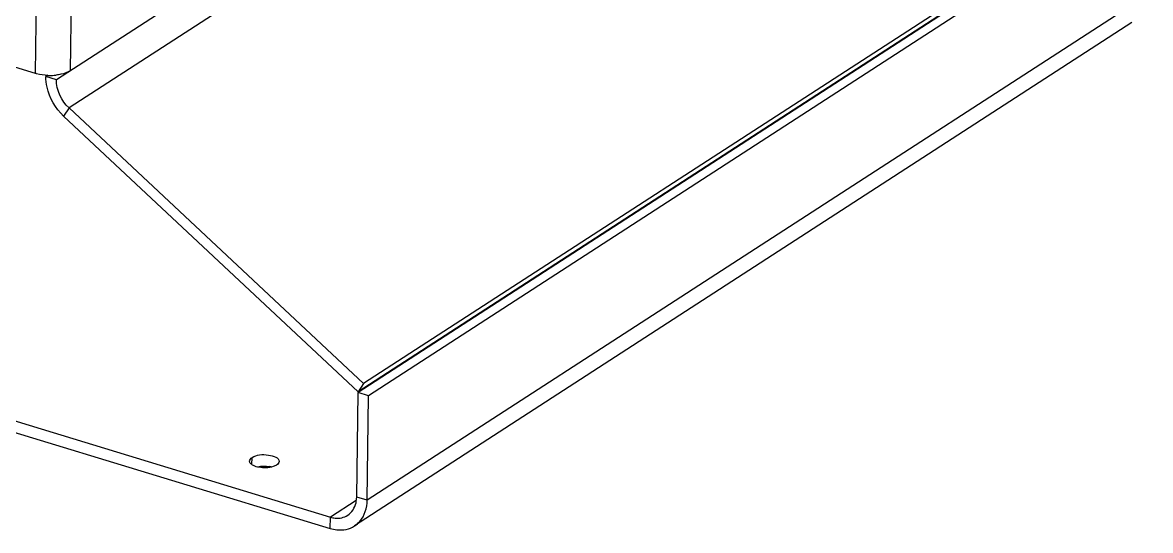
# Model space of a CAD drawing. Header units: millimetres. Extents: x -177 to 18421, y -5017 to 3255.
# Drawn here: x 4813.37 to 4846.86, y 1924.1 to 1939.18 of the extents above; entities that cross this region are included whole.
import ezdxf

# ---------------------------------------------------------------- set-up
doc = ezdxf.new("R2010")
doc.units = ezdxf.units.MM
doc.header["$LTSCALE"] = 46.255
doc.layers.get('0').update_dxf_attribs({"linetype": 'CONTINUOUS'})
doc.layers.add('02___PRT_ALL_AXES', color=7, linetype='CONTINUOUS')

msp = doc.modelspace()

# ---------------------------------------------------------------- linework, layer by layer
at = {"color": 3, "linetype": 'Continuous'}
for p, q in [((4814.793, 1937.754), (4815.376, 1983.267)), ((4813.753, 1937.674), (4814.336, 1983.187)), ((4729.092, 1952.637), (4822.507, 1924.162)), ((4833.174, 1949.658), (4814.376, 1937.484)), ((4833.725, 1948.936), (4814.751, 1936.647)), ((4846.856, 1943.14), (4823.642, 1928.105)), ((4842.464, 1940.755), (4823.491, 1928.467)), ((4846.816, 1940.034), (4823.603, 1925)), ((4846.303, 1939.183), (4823.229, 1924.238)), ((4813.753, 1937.674), (4811.675, 1938.307)), ((4823.491, 1928.467), (4814.751, 1936.647)), ((4823.603, 1925), (4823.642, 1928.105))]:
    msp.add_line(p, q, dxfattribs=at)
at = {"color": 7, "linetype": 'Continuous'}
for p, q in [((4729.096, 1952.974), (4822.512, 1924.499)), ((4842.397, 1940.549), (4823.331, 1928.2)), ((4842.305, 1940.511), (4823.331, 1928.223)), ((4814.124, 1937.617), (4814.065, 1937.579)), ((4814.376, 1937.484), (4814.065, 1937.579)), ((4814.751, 1936.647), (4814.592, 1936.403)), ((4823.331, 1928.223), (4814.592, 1936.403)), ((4823.491, 1928.467), (4823.331, 1928.223)), ((4823.291, 1925.095), (4823.331, 1928.2)), ((4823.642, 1928.105), (4823.331, 1928.2)), ((4823.603, 1925), (4823.291, 1925.095)), ((4823.274, 1924.993), (4822.512, 1924.499)), ((4822.507, 1924.162), (4822.512, 1924.499))]:
    msp.add_line(p, q, dxfattribs=at)
at = {"color": 3, "linetype": 'Continuous'}
msp.add_lwpolyline([(4813.789, 1937.663), (4813.771, 1937.668), (4813.753, 1937.674)], dxfattribs=at)
for centre, radius, start, end in [((4814.188, 1939.286), 1.672, 267.789, 268.567), ((4814.189, 1939.263), 1.65, 268.5277, 276.2799)]:
    msp.add_arc(centre, radius, start, end, dxfattribs=at)
for points in [[(4814.793, 1937.754), (4814.709, 1937.699), (4814.611, 1937.668), (4814.513, 1937.646)], [(4814.124, 1937.615), (4814.011, 1937.619), (4813.898, 1937.634), (4813.789, 1937.663)], [(4814.513, 1937.646), (4814.465, 1937.636), (4814.417, 1937.629), (4814.369, 1937.623)], [(4814.751, 1936.647), (4814.528, 1936.856), (4814.372, 1937.178), (4814.376, 1937.484)]]:
    msp.add_open_spline(points, degree=3, dxfattribs=at)
at = {"color": 7, "linetype": 'Continuous'}
for points, knots in [([(4814.592, 1936.403), (4814.35, 1936.629), (4814.112, 1937.038), (4814.063, 1937.474), (4814.065, 1937.579)], [0, 0, 0, 0, 0.759407, 1, 1, 1, 1]), ([(4823.025, 1924.553), (4823.15, 1924.634), (4823.27, 1924.834), (4823.29, 1925.039), (4823.291, 1925.095)], [0, 0, 0, 0, 0.724998, 1, 1, 1, 1]), ([(4822.512, 1924.499), (4822.557, 1924.485), (4822.728, 1924.448), (4822.918, 1924.484), (4823.025, 1924.553)], [0, 0, 0, 0, 0.26998, 1, 1, 1, 1])]:
    msp.add_open_spline(points, degree=3, knots=knots, dxfattribs=at)
at = {"color": 3, "linetype": 'Continuous'}
for points, knots in [([(4823.229, 1924.238), (4823.287, 1924.276), (4823.509, 1924.468), (4823.6, 1924.779), (4823.603, 1925)], [0, 0, 0, 0, 0.23689, 1, 1, 1, 1]), ([(4822.507, 1924.162), (4822.571, 1924.143), (4822.811, 1924.09), (4823.078, 1924.141), (4823.229, 1924.238)], [0, 0, 0, 0, 0.270244, 1, 1, 1, 1])]:
    msp.add_open_spline(points, degree=3, knots=knots, dxfattribs=at)
at = {"layer": '02___PRT_ALL_AXES', "color": 7, "linetype": 'Continuous'}
msp.add_line((4820.182, 1926.064), (4820.185, 1926.267), dxfattribs=at)
at = {"layer": '02___PRT_ALL_AXES', "color": 3, "linetype": 'Continuous'}
msp.add_arc((4820.561, 1925.215), 0.795, 76.4142, 79.905, dxfattribs=at)
at = {"layer": '02___PRT_ALL_AXES', "color": 7, "linetype": 'Continuous'}
for points, knots in [([(4820.185, 1926.267), (4820.324, 1926.358), (4820.592, 1926.379), (4820.988, 1926.271), (4820.986, 1926.151)], [0, 0, 0, 0, 0.578847, 1, 1, 1, 1]), ([(4820.132, 1926.102), (4820.125, 1926.112), (4820.115, 1926.131), (4820.111, 1926.152), (4820.111, 1926.162)], [0, 0, 0, 0, 0.522174, 1, 1, 1, 1]), ([(4820.912, 1926.046), (4820.881, 1926.026), (4820.716, 1925.957), (4820.53, 1925.954), (4820.392, 1925.978)], [0, 0, 0, 0, 0.208556, 1, 1, 1, 1])]:
    msp.add_open_spline(points, degree=3, knots=knots, dxfattribs=at)
for points in [[(4820.111, 1926.162), (4820.112, 1926.205), (4820.149, 1926.244), (4820.185, 1926.267)], [(4820.231, 1926.028), (4820.193, 1926.045), (4820.156, 1926.069), (4820.132, 1926.102)], [(4820.392, 1925.978), (4820.337, 1925.988), (4820.281, 1926.003), (4820.231, 1926.028)], [(4820.986, 1926.151), (4820.985, 1926.108), (4820.948, 1926.069), (4820.912, 1926.046)]]:
    msp.add_open_spline(points, degree=3, dxfattribs=at)
at = {"layer": '02___PRT_ALL_AXES', "color": 3, "linetype": 'Continuous'}
msp.add_open_spline([(4820.346, 1925.994), (4820.462, 1926.018), (4820.584, 1926.019), (4820.701, 1925.998)], degree=3, dxfattribs=at)

doc.saveas('drawing.dxf')
